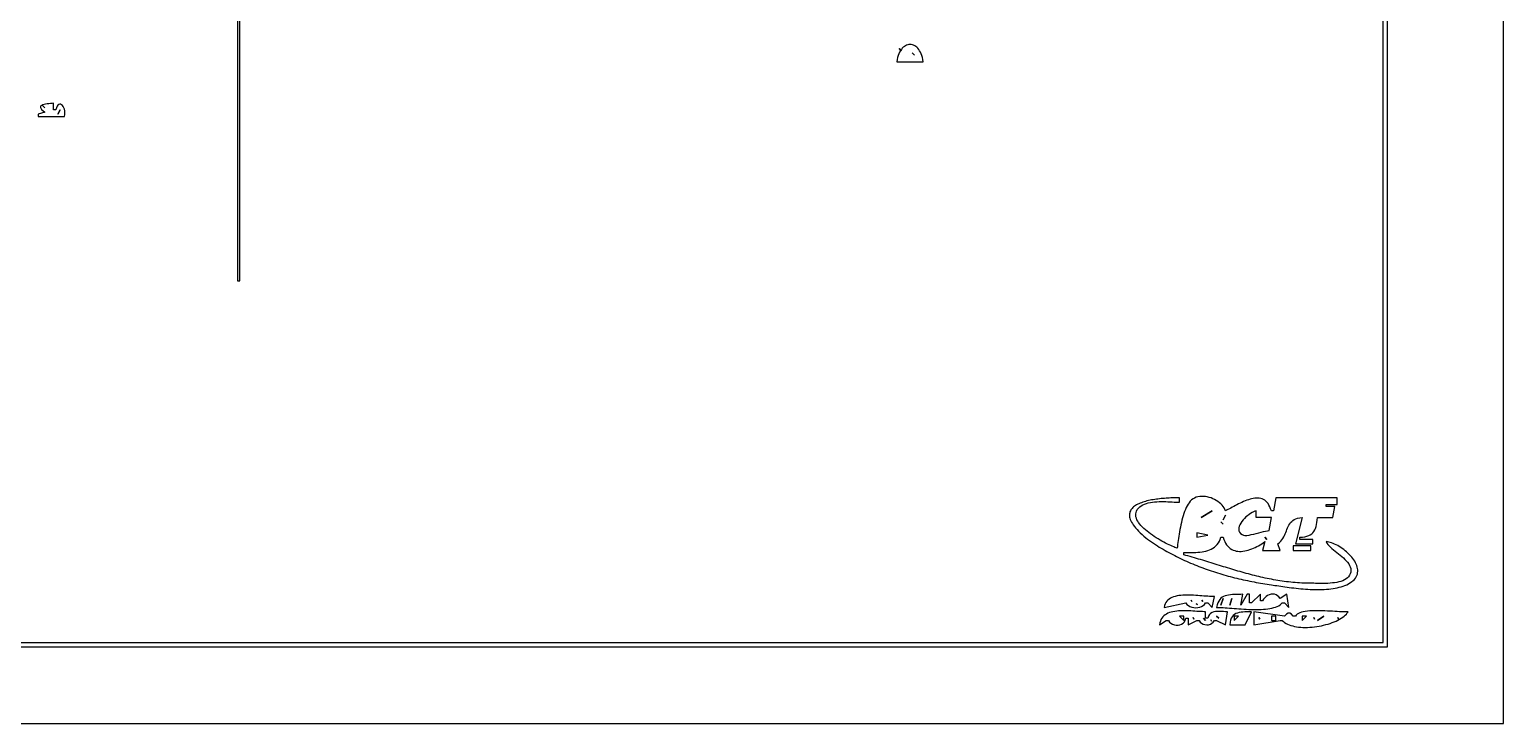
# Model space of a CAD drawing. Extents: x 0 to 1224, y 0 to 792.
# Drawn here: x 551 to 1224, y 0 to 317 of the extents above; entities that cross this region are included whole.
import ezdxf

# ---------------------------------------------------------------- set-up
doc = ezdxf.new("R2010")
doc.units = 0
doc.layers.add('C133', color=133, linetype='CONTINUOUS')
doc.layers.add('C7', color=7, linetype='CONTINUOUS')

msp = doc.modelspace()

# ---------------------------------------------------------------- linework, layer by layer
at = {"layer": 'C133'}
for points in [[(1056.7924, 97.581), (1057.2972, 98.2416), (1057.885, 98.8217), (1058.5484, 99.3262), (1059.2803, 99.7599), (1060.0735, 100.1277), (1060.921, 100.4345), (1061.8154, 100.685), (1062.7497, 100.8842), (1063.7166, 101.0369), (1064.7091, 101.148), (1065.7199, 101.2222), (1066.7419, 101.2646), (1067.7678, 101.2798), (1068.7907, 101.2729), (1069.8032, 101.2486), (1070.7982, 101.2117), (1071.7686, 101.1673), (1072.7072, 101.12), (1073.6068, 101.0747), (1074.4602, 101.0364), (1075.2603, 101.0099), (1076, 101), (1076, 103), (1075.3907, 102.998), (1074.7605, 102.9918), (1074.1112, 102.981), (1073.4446, 102.9652), (1072.7625, 102.9439), (1072.0667, 102.9169), (1071.3591, 102.8837), (1070.6415, 102.8438), (1069.9156, 102.797), (1069.1833, 102.7427), (1068.4464, 102.6806), (1067.7067, 102.6104), (1066.9661, 102.5315), (1066.2263, 102.4437), (1065.4891, 102.3465), (1064.7565, 102.2394), (1064.0301, 102.1222), (1063.3118, 101.9944), (1062.6035, 101.8557), (1061.9068, 101.7055), (1061.2238, 101.5435), (1060.5561, 101.3694), (1059.9055, 101.1827), (1059.274, 100.983), (1058.6632, 100.77), (1058.0751, 100.5431), (1057.5114, 100.3021), (1056.974, 100.0466), (1056.4646, 99.776), (1055.9851, 99.4901), (1055.5373, 99.1885), (1055.123, 98.8707), (1054.7441, 98.5363), (1054.4022, 98.1849), (1054.0993, 97.8162), (1053.8372, 97.4298), (1053.6176, 97.0252), (1053.4425, 96.602), (1053.3135, 96.1599), (1053.2326, 95.6985), (1053.2015, 95.2173), (1053.2221, 94.7159), (1053.2961, 94.1941), (1053.4255, 93.6512), (1053.6119, 93.0871), (1053.8572, 92.5012), (1054.1632, 91.8932), (1054.5318, 91.2626), (1054.9647, 90.6091), (1055.4638, 89.9323), (1056.0309, 89.2318), (1056.6678, 88.5071), (1057.3763, 87.7579), (1058.1582, 86.9838), (1059.0154, 86.1844)], [(1080.9844, 101.3966), (1080.4796, 100.7695), (1080.0052, 100.0745), (1079.56, 99.3173), (1079.1429, 98.5035), (1078.7526, 97.6392), (1078.388, 96.7299), (1078.048, 95.7815), (1077.7313, 94.7997), (1077.4369, 93.7904), (1077.1636, 92.7593), (1076.9102, 91.7122), (1076.6755, 90.6548), (1076.4584, 89.593), (1076.2578, 88.5324), (1076.0724, 87.479), (1075.9012, 86.4384), (1075.7428, 85.4165), (1075.5963, 84.419), (1075.4604, 83.4517), (1075.334, 82.5204), (1075.2159, 81.6308), (1075.1049, 80.7887), (1075, 80), (1074.5313, 80.1582), (1073.9961, 80.3575), (1073.4005, 80.5961), (1072.7501, 80.8723), (1072.0512, 81.1843), (1071.3094, 81.5306), (1070.5308, 81.9093), (1069.7214, 82.3189), (1068.8869, 82.7575), (1068.0335, 83.2235), (1067.1669, 83.7151), (1066.2932, 84.2308), (1065.4182, 84.7687), (1064.5479, 85.3272), (1063.6883, 85.9045), (1062.8452, 86.499), (1062.0246, 87.109), (1061.2324, 87.7327), (1060.4745, 88.3684), (1059.7569, 89.0146), (1059.0856, 89.6693), (1058.4664, 90.331), (1057.9052, 90.998), (1057.4081, 91.6684), (1056.9808, 92.3408), (1056.6295, 93.0132), (1056.3599, 93.6841), (1056.1781, 94.3517), (1056.0899, 95.0143), (1056.1014, 95.6702), (1056.2183, 96.3178), (1056.4467, 96.9553), (1056.7925, 97.581)], [(1143, 83), (1143.3647, 82.3542), (1143.8231, 81.7194), (1144.363, 81.0934), (1144.9724, 80.4745), (1145.6392, 79.8605), (1146.3513, 79.2495), (1147.0966, 78.6396), (1147.863, 78.0288), (1148.6384, 77.415), (1149.4107, 76.7964), (1150.1679, 76.171), (1150.8978, 75.5368), (1151.5883, 74.8918), (1152.2274, 74.2341), (1152.8029, 73.5617), (1153.3028, 72.8726), (1153.715, 72.1648), (1154.0273, 71.4364), (1154.2278, 70.6855), (1154.3042, 69.91), (1154.2446, 69.108), (1154.0457, 68.3229), (1153.7229, 67.6195), (1153.2862, 66.9932), (1152.7454, 66.4399), (1152.1107, 65.9551), (1151.392, 65.5345), (1150.5993, 65.1738), (1149.7426, 64.8686), (1148.8318, 64.6146), (1147.877, 64.4074), (1146.8881, 64.2427), (1145.8752, 64.1161), (1144.8481, 64.0234), (1143.817, 63.9601), (1142.7918, 63.922), (1141.7824, 63.9046), (1140.7988, 63.9036), (1139.8512, 63.9148), (1138.9493, 63.9337), (1138.1033, 63.956), (1137.323, 63.9774), (1136.6186, 63.9935), (1136, 64), (1134.9688, 64.0067), (1133.9423, 64.0259), (1132.9202, 64.0573), (1131.9023, 64.1007), (1130.8887, 64.1557), (1129.8791, 64.2221), (1128.8735, 64.2996), (1127.8717, 64.3879), (1126.8736, 64.4867), (1125.8791, 64.5959), (1124.888, 64.715), (1123.9002, 64.8438), (1122.9157, 64.982), (1121.9342, 65.1294), (1120.9557, 65.2857), (1119.98, 65.4506), (1119.0071, 65.6238), (1118.0367, 65.805), (1117.0689, 65.994), (1116.1033, 66.1905), (1115.14, 66.3942), (1114.1788, 66.6048), (1113.2196, 66.8221), (1112.2622, 67.0458), (1111.3065, 67.2755), (1110.3525, 67.5111), (1109.4, 67.7522), (1108.4488, 67.9986), (1107.4989, 68.25), (1106.5501, 68.506), (1105.6023, 68.7665), (1104.6554, 69.0312), (1103.7092, 69.2997), (1102.7637, 69.5719), (1101.8186, 69.8473), (1100.874, 70.1258), (1099.9296, 70.4071), (1098.9854, 70.6908), (1098.0412, 70.9768), (1097.0969, 71.2647), (1096.1523, 71.5542), (1095.2074, 71.8451), (1094.262, 72.1371), (1093.3161, 72.43), (1092.3694, 72.7233), (1091.4219, 73.017), (1090.4734, 73.3106), (1089.5239, 73.6039), (1088.5731, 73.8967), (1087.621, 74.1886), (1086.6674, 74.4794), (1085.7123, 74.7687), (1084.7555, 75.0564), (1083.7969, 75.3422), (1082.8363, 75.6257), (1081.8736, 75.9067), (1080.9088, 76.1849), (1079.9417, 76.46), (1078.9721, 76.7318), (1078, 77), (1078, 78), (1078.8869, 77.9986), (1079.795, 77.9965), (1080.7195, 77.9983), (1081.6554, 78.0087), (1082.598, 78.0324), (1083.5426, 78.074), (1084.4842, 78.1383), (1085.4182, 78.2299), (1086.3397, 78.3535), (1087.2439, 78.5138), (1088.1261, 78.7154), (1088.9813, 78.9631), (1089.8049, 79.2614), (1090.592, 79.6151), (1091.3378, 80.0289), (1092.0376, 80.5074), (1092.6865, 81.0554), (1093.2797, 81.6774), (1093.8125, 82.3782), (1094.28, 83.1624), (1094.6774, 84.0348), (1095, 85), (1096, 85), (1096.3224, 83.9814), (1096.6982, 83.0619), (1097.1243, 82.2382), (1097.5976, 81.5069), (1098.1149, 80.8647), (1098.6731, 80.3082), (1099.2691, 79.8342), (1099.8998, 79.4392), (1100.5621, 79.1199), (1101.2529, 78.873), (1101.9689, 78.6952), (1102.7073, 78.583), (1103.4647, 78.5333), (1104.2381, 78.5425), (1105.0244, 78.6075), (1105.8204, 78.7248), (1106.6231, 78.8911), (1107.4293, 79.1031), (1108.2359, 79.3574), (1109.0399, 79.6507), (1109.838, 79.9796), (1110.6271, 80.3409), (1111.4042, 80.7311), (1112.1662, 81.147), (1112.9098, 81.5851), (1113.6321, 82.0422), (1114.3298, 82.515), (1115, 83), (1114, 79), (1122, 79), (1121, 82), (1121.6787, 82.5651), (1122.27, 83.1663), (1122.7844, 83.7978), (1123.2326, 84.454), (1123.6251, 85.1291), (1123.9724, 85.8176), (1124.2851, 86.5136), (1124.5737, 87.2116), (1124.8489, 87.9058), (1125.1211, 88.5906), (1125.4009, 89.2602), (1125.6988, 89.9089), (1126.0255, 90.5312), (1126.3915, 91.1213), (1126.8073, 91.6734), (1127.2835, 92.182), (1127.8306, 92.6413), (1128.4593, 93.0457), (1129.18, 93.3894), (1130.0033, 93.6668), (1130.9397, 93.8722), (1132, 94), (1129, 82), (1137, 82), (1137, 84), (1131, 84), (1131, 85), (1132.1875, 85.0758), (1133.2539, 85.222), (1134.2055, 85.4397), (1135.0489, 85.7298), (1135.7903, 86.0934), (1136.4361, 86.5315), (1136.9927, 87.0452), (1137.4665, 87.6355), (1137.8638, 88.3035), (1138.1911, 89.0501), (1138.4547, 89.8765), (1138.661, 90.7836), (1138.8164, 91.7725), (1138.9273, 92.8443), (1139, 94), (1146, 94), (1147, 99), (1143, 99), (1143, 100), (1148, 100), (1148, 103), (1120, 103), (1119, 97), (1118, 97), (1117.6826, 97.999), (1117.322, 98.8912), (1116.9205, 99.6809), (1116.4802, 100.3722), (1116.0034, 100.9696), (1115.4924, 101.4773), (1114.9494, 101.8997), (1114.3767, 102.2409), (1113.7766, 102.5054), (1113.1512, 102.6975), (1112.5029, 102.8213), (1111.8339, 102.8813), (1111.1465, 102.8817), (1110.4429, 102.8268), (1109.7254, 102.721), (1108.9962, 102.5685), (1108.2576, 102.3736), (1107.5118, 102.1406), (1106.7611, 101.8738), (1106.0078, 101.5776), (1105.2541, 101.2561), (1104.5022, 100.9138), (1103.7545, 100.555), (1103.0132, 100.1838), (1102.2804, 99.8046), (1101.5586, 99.4218), (1100.8499, 99.0396), (1100.1566, 98.6623), (1099.4809, 98.2942), (1098.8252, 97.9396), (1098.1916, 97.6028), (1097.5824, 97.2882), (1097, 97), (1096.7468, 97.687), (1096.4045, 98.3557), (1095.9801, 99.0023), (1095.4807, 99.6229), (1094.913, 100.2137), (1094.2842, 100.7709), (1093.6011, 101.2907), (1092.8708, 101.7692), (1092.1002, 102.2026), (1091.2963, 102.5872), (1090.466, 102.919), (1089.6164, 103.1943), (1088.7544, 103.4092), (1087.8869, 103.5599), (1087.0209, 103.6425), (1086.1634, 103.6534), (1085.3214, 103.5885), (1084.5019, 103.4442), (1083.7117, 103.2166), (1082.9579, 102.9018), (1082.2475, 102.4961), (1081.5873, 101.9956), (1080.9845, 101.3966)], [(1059.0153, 86.1844), (1059.8298, 85.4695), (1060.6658, 84.7802), (1061.521, 84.1143), (1062.393, 83.4699), (1063.2793, 82.8448), (1064.1775, 82.2369), (1065.0852, 81.6443), (1066, 81.0648), (1066.8543, 80.5364), (1067.7138, 80.0167), (1068.5782, 79.5053), (1069.4475, 79.0024), (1070.3217, 78.5079), (1071.2005, 78.0217), (1072.0839, 77.5437), (1072.9719, 77.0739), (1073.8642, 76.6123), (1074.7609, 76.1588), (1075.6617, 75.7134), (1076.5667, 75.2759), (1077.4757, 74.8464), (1078.3886, 74.4248), (1079.3054, 74.011), (1080.2259, 73.605), (1081.15, 73.2068), (1082.0776, 72.8162), (1083.0087, 72.4332), (1083.9432, 72.0578), (1084.8808, 71.69), (1085.8217, 71.3296), (1086.7655, 70.9767), (1087.7124, 70.6311), (1088.6621, 70.2928), (1089.6145, 69.9618), (1090.5696, 69.638), (1091.5273, 69.3213), (1092.4874, 69.0118), (1093.4499, 68.7093), (1094.4147, 68.4138), (1095.3817, 68.1253), (1096.3507, 67.8436), (1097.3218, 67.5688), (1098.2947, 67.3008), (1099.2694, 67.0395), (1100.2458, 66.7849), (1101.2238, 66.5369), (1102.2033, 66.2955), (1103.1842, 66.0607), (1104.1664, 65.8323), (1105.1498, 65.6103), (1106.1343, 65.3947), (1107.1198, 65.1855), (1108.1063, 64.9825), (1109.0936, 64.7857), (1110.0816, 64.595), (1111.0702, 64.4105), (1112.0593, 64.232), (1113.0489, 64.0595), (1114.0389, 63.893), (1115.029, 63.7324), (1116.0193, 63.5776), (1117.0097, 63.4286), (1118, 63.2854), (1118.8029, 63.1701), (1119.6376, 63.0481), (1120.502, 62.9207), (1121.3942, 62.789), (1122.3123, 62.6543), (1123.2544, 62.5178), (1124.2186, 62.3808), (1125.2029, 62.2446), (1126.2054, 62.1102), (1127.2243, 61.979), (1128.2575, 61.8522), (1129.3033, 61.731), (1130.3596, 61.6167), (1131.4245, 61.5105), (1132.4962, 61.4136), (1133.5726, 61.3273), (1134.652, 61.2528), (1135.7323, 61.1913), (1136.8116, 61.1441), (1137.8881, 61.1124), (1138.9599, 61.0974), (1140.0249, 61.1004), (1141.0812, 61.1226), (1142.1271, 61.1652), (1143.1605, 61.2294), (1144.1795, 61.3166), (1145.1822, 61.4279), (1146.1667, 61.5646), (1147.131, 61.7279), (1148.0734, 61.919), (1148.9917, 62.1391), (1149.8842, 62.3896), (1150.7488, 62.6716), (1151.5838, 62.9863), (1152.3871, 63.3351), (1153.1568, 63.7191), (1153.8911, 64.1396), (1154.6568, 64.6533), (1155.3217, 65.1906), (1155.8894, 65.7494), (1156.3634, 66.3277), (1156.7474, 66.9233), (1157.0449, 67.5344), (1157.2596, 68.1588), (1157.395, 68.7945), (1157.4548, 69.4394), (1157.4424, 70.0917), (1157.3616, 70.7491), (1157.2159, 71.4097), (1157.0089, 72.0714), (1156.7443, 72.7322), (1156.4255, 73.3901), (1156.0562, 74.043), (1155.64, 74.6889), (1155.1805, 75.3257), (1154.6812, 75.9515), (1154.1459, 76.5641), (1153.5779, 77.1616), (1152.9811, 77.742), (1152.3589, 78.303), (1151.715, 78.8429), (1151.0529, 79.3594), (1150.3762, 79.8506), (1149.6886, 80.3145), (1148.9936, 80.7489), (1148.2948, 81.1519), (1147.5959, 81.5214), (1146.9003, 81.8555), (1146.2118, 82.1519), (1145.5338, 82.4088), (1144.8701, 82.6241), (1144.2241, 82.7958), (1143.5995, 82.9217), (1143, 83)], [(1128, 81), (1128, 79), (1136, 79), (1136, 81), (1128, 81)], [(1069, 53), (1079, 55), (1079.4806, 54.3296), (1080.1064, 53.7843), (1080.8485, 53.3632), (1081.678, 53.0652), (1082.5662, 52.8894), (1083.484, 52.8349), (1084.4028, 52.9007), (1085.2935, 53.0858), (1086.1275, 53.3892), (1086.8758, 53.81), (1087.5095, 54.3473), (1088, 55), (1089, 55), (1091, 53), (1092, 58), (1091.3184, 57.9821), (1090.5851, 57.9882), (1089.805, 58.0145), (1088.9829, 58.0574), (1088.1239, 58.1132), (1087.2328, 58.1782), (1086.3145, 58.2488), (1085.3739, 58.3214), (1084.4161, 58.3922), (1083.4458, 58.4577), (1082.468, 58.5141), (1081.4876, 58.5578), (1080.5095, 58.5852), (1079.5386, 58.5925), (1078.5799, 58.5761), (1077.6383, 58.5324), (1076.7187, 58.4577), (1075.8259, 58.3483), (1074.965, 58.2006), (1074.1408, 58.0109), (1073.3582, 57.7756), (1072.6222, 57.491), (1071.9377, 57.1534), (1071.3095, 56.7592), (1070.7427, 56.3047), (1070.242, 55.7863), (1069.8125, 55.2002), (1069.4591, 54.543), (1069.1866, 53.8107), (1069, 53)], [(1093, 53), (1093.6686, 52.991), (1094.4024, 52.9656), (1095.1967, 52.9257), (1096.0466, 52.8737), (1096.9473, 52.8114), (1097.8941, 52.7411), (1098.8821, 52.6649), (1099.9066, 52.5848), (1100.9629, 52.503), (1102.046, 52.4216), (1103.1513, 52.3427), (1104.2739, 52.2684), (1105.4091, 52.2008), (1106.5521, 52.1421), (1107.698, 52.0943), (1108.8422, 52.0595), (1109.9797, 52.0399), (1111.1059, 52.0376), (1112.216, 52.0546), (1113.3051, 52.0932), (1114.3685, 52.1553), (1115.4014, 52.2432), (1116.399, 52.3589), (1117.3566, 52.5045), (1118.2693, 52.6821), (1119.1323, 52.8939), (1119.9409, 53.1419), (1120.6903, 53.4284), (1121.3757, 53.7553), (1121.9922, 54.1248), (1122.5353, 54.5389), (1123, 55), (1124, 55), (1126, 53), (1125, 59), (1122, 57), (1121.4835, 57.7512), (1120.8673, 58.3204), (1120.1731, 58.7168), (1119.4227, 58.9494), (1118.6377, 59.0272), (1117.8398, 58.9593), (1117.0509, 58.7548), (1116.2926, 58.4228), (1115.5866, 57.9722), (1114.9547, 57.4121), (1114.4186, 56.7517), (1114, 56), (1113, 56), (1113, 59), (1109, 55), (1108, 55), (1108, 59), (1107, 59), (1104, 54), (1105, 59), (1104.0148, 58.9407), (1103.0405, 58.9032), (1102.0818, 58.8756), (1101.1435, 58.8465), (1100.2305, 58.804), (1099.3476, 58.7365), (1098.4996, 58.6322), (1097.6913, 58.4796), (1096.9276, 58.2669), (1096.2132, 57.9824), (1095.553, 57.6145), (1094.9519, 57.1514), (1094.4145, 56.5815), (1093.9458, 55.8931), (1093.5506, 55.0745), (1093.2337, 54.114), (1093, 53)], [(1067, 45), (1070, 47), (1071, 47), (1071.5229, 46.2891), (1072.1687, 45.7244), (1072.9085, 45.3055), (1073.7131, 45.0317), (1074.5535, 44.9024), (1075.4007, 44.9172), (1076.2256, 45.0755), (1076.9993, 45.3768), (1077.6926, 45.8204), (1078.2765, 46.4058), (1078.7219, 47.1325), (1079, 48), (1080, 48), (1080, 45), (1084, 47), (1085, 47), (1085.5184, 46.3047), (1086.1617, 45.7568), (1086.8982, 45.3589), (1087.6962, 45.1138), (1088.5239, 45.024), (1089.3498, 45.0923), (1090.142, 45.3214), (1090.8689, 45.7139), (1091.4988, 46.2725), (1092, 47), (1093, 47), (1097, 45), (1098, 51), (1097.0747, 51.0215), (1096.1308, 51.0706), (1095.1835, 51.1242), (1094.2479, 51.1593), (1093.3391, 51.1527), (1092.4723, 51.0813), (1091.6626, 50.9221), (1090.9251, 50.6519), (1090.2749, 50.2477), (1089.7273, 49.6864), (1089.2972, 48.9448), (1089, 48), (1088, 48), (1088, 51), (1087.2776, 51.0096), (1086.5116, 51.0361), (1085.7067, 51.0758), (1084.8679, 51.1253), (1084, 51.1808), (1083.1077, 51.2388), (1082.196, 51.2957), (1081.2696, 51.348), (1080.3335, 51.3919), (1079.3924, 51.424), (1078.4511, 51.4406), (1077.5146, 51.4382), (1076.5876, 51.4131), (1075.675, 51.3617), (1074.7816, 51.2806), (1073.9122, 51.166), (1073.0718, 51.0144), (1072.2651, 50.8221), (1071.4969, 50.5857), (1070.7721, 50.3015), (1070.0956, 49.9659), (1069.4721, 49.5753), (1068.9065, 49.1261), (1068.4037, 48.6148), (1067.9685, 48.0377), (1067.6056, 47.3913), (1067.32, 46.6719), (1067.1165, 45.876), (1067, 45)], [(1099, 45), (1106, 45), (1109, 51), (1107.9533, 50.9662), (1106.9412, 50.9374), (1105.9681, 50.9004), (1105.0387, 50.842), (1104.1576, 50.7488), (1103.3291, 50.6078), (1102.558, 50.4056), (1101.8488, 50.129), (1101.2061, 49.7649), (1100.6343, 49.3), (1100.1381, 48.7209), (1099.722, 48.0147), (1099.3905, 47.1679), (1099.1483, 46.1674), (1099, 45)], [(1110, 51), (1110, 45), (1122, 47), (1123, 47), (1123.4974, 46.515), (1124.0615, 46.0738), (1124.6879, 45.6756), (1125.3726, 45.3194), (1126.1112, 45.0044), (1126.8997, 44.7297), (1127.7339, 44.4946), (1128.6096, 44.298), (1129.5225, 44.1393), (1130.4686, 44.0174), (1131.4436, 43.9316), (1132.4434, 43.881), (1133.4638, 43.8648), (1134.5006, 43.882), (1135.5496, 43.9319), (1136.6066, 44.0136), (1137.6676, 44.1261), (1138.7282, 44.2688), (1139.7843, 44.4406), (1140.8317, 44.6408), (1141.8663, 44.8685), (1142.8838, 45.1228), (1143.8801, 45.4029), (1144.8511, 45.7079), (1145.7924, 46.0369), (1146.7, 46.3892), (1147.5697, 46.7639), (1148.3972, 47.16), (1149.1785, 47.5767), (1149.9093, 48.0133), (1150.5854, 48.4688), (1151.2027, 48.9423), (1151.757, 49.433), (1152.2441, 49.9401), (1152.6598, 50.4627), (1153, 51), (1152.3883, 50.9613), (1151.6791, 50.948), (1150.8814, 50.9567), (1150.0044, 50.9836), (1149.0571, 51.0252), (1148.0485, 51.0781), (1146.9878, 51.1386), (1145.884, 51.2031), (1144.7462, 51.2681), (1143.5835, 51.3301), (1142.405, 51.3854), (1141.2198, 51.4306), (1140.0368, 51.462), (1138.8652, 51.4762), (1137.7142, 51.4694), (1136.5926, 51.4383), (1135.5097, 51.3791), (1134.4746, 51.2884), (1133.4962, 51.1626), (1132.5836, 50.9981), (1131.746, 50.7915), (1130.9925, 50.539), (1130.332, 50.2371), (1129.7737, 49.8824), (1129.3267, 49.4712), (1129, 49), (1128, 49), (1127.136, 49.8701), (1126.368, 50.3052), (1125.632, 50.3052), (1124.864, 49.8701), (1124, 49), (1110, 51)]]:
    msp.add_lwpolyline(points, dxfattribs=at)
at = {"layer": 'C7'}
for points in [[(0, 792), (0, 0), (1224, 0), (1224, 792), (0, 792)], [(35, 757), (35, 35), (1171, 35), (1171, 757), (35, 757)], [(37, 755), (37, 37), (1169, 37), (1169, 755), (37, 755)], [(544, 332), (593, 331.9715), (646, 332), (645.9822, 293), (646, 202), (647, 202), (647, 333), (543, 333)], [(947, 302), (959, 302), (958.852, 303.0129), (958.6528, 303.9554), (958.406, 304.8275), (958.1154, 305.6292), (957.7844, 306.3606), (957.4167, 307.0217), (957.0159, 307.6128), (956.5857, 308.1337), (956.1297, 308.5847), (955.6514, 308.9656), (955.1546, 309.2767), (954.6428, 309.518), (954.1196, 309.6896), (953.5888, 309.7914), (953.0538, 309.8236), (952.5184, 309.7863), (951.9861, 309.6796), (951.4605, 309.5034), (950.9454, 309.2579), (950.4442, 308.9431), (949.9607, 308.5591), (949.4984, 308.1059), (949.061, 307.5837), (948.6521, 306.9925), (948.2754, 306.3323), (947.9343, 305.6033), (947.6326, 304.8055), (947.3739, 303.939), (947.1618, 303.0038), (947, 302)], [(948, 308), (949, 307), (948, 308)], [(954, 306), (955, 305), (954, 306)], [(558, 279), (555, 278), (555, 277), (567, 277), (567.1556, 277.8777), (567.191, 278.7296), (567.1201, 279.5391), (566.9565, 280.2899), (566.7142, 280.9658), (566.4069, 281.5502), (566.0486, 282.0269), (565.6529, 282.3795), (565.2338, 282.5917), (564.805, 282.6472), (564.3803, 282.5294), (563.9737, 282.2222), (563.5989, 281.7091), (563.2697, 280.9738), (563, 280), (562, 280), (562, 283), (561.3255, 282.9371), (560.6023, 282.8709), (559.855, 282.7954), (559.1084, 282.7047), (558.387, 282.5929), (557.7157, 282.4539), (557.1191, 282.2818), (556.622, 282.0707), (556.2489, 281.8146), (556.0247, 281.5076), (555.9739, 281.1436), (556.1214, 280.7169), (556.4917, 280.2213), (557.1097, 279.651), (558, 279)], [(557, 282), (558, 281), (557, 282)], [(565, 280), (564, 278), (565, 280)], [(1086, 94), (1091, 97), (1086, 94)], [(1097, 95), (1096, 93), (1097, 95)], [(1117, 88), (1118, 94), (1111, 94), (1111, 97), (1110.4681, 96.8626), (1109.868, 96.6236), (1109.2156, 96.2923), (1108.5268, 95.8782), (1107.8175, 95.3908), (1107.1036, 94.8396), (1106.401, 94.234), (1105.7256, 93.5834), (1105.0934, 92.8975), (1104.5202, 92.1855), (1104.022, 91.4571), (1103.6146, 90.7216), (1103.314, 89.9885), (1103.1361, 89.2673), (1103.0968, 88.5675), (1103.212, 87.8985), (1103.4975, 87.2698), (1103.9694, 86.6909), (1104.6436, 86.1712)], [(1095, 92), (1096, 91), (1095, 92)], [(1104.6435, 86.1712), (1105.226, 85.9378), (1105.9647, 85.8427), (1106.8338, 85.8651), (1107.8073, 85.9843), (1108.8594, 86.1796), (1109.9641, 86.4303), (1111.0957, 86.7158), (1112.2283, 87.0154), (1113.3359, 87.3083), (1114.3928, 87.5739), (1115.373, 87.7915), (1116.2507, 87.9404), (1117, 88)], [(1084, 87), (1084, 85), (1089, 86), (1084, 87)], [(1115, 85), (1116, 84), (1115, 85)], [(1081.3334, 56.3333), (1081.6666, 55.6667), (1081.3334, 56.3333)], [(1083.6666, 54.6667), (1084.3334, 54.3333), (1083.6666, 54.6667)], [(1086.3334, 56.3333), (1086.6666, 55.6667), (1086.3334, 56.3333)], [(1096, 57), (1095, 54), (1096, 57)], [(1100, 57), (1099, 54), (1100, 57)], [(1076, 49), (1078, 47), (1078, 49), (1076, 49)], [(1082.3334, 48.3333), (1082.6666, 47.6667), (1082.3334, 48.3333)], [(1087, 48), (1088, 47), (1087, 48)], [(1090.3334, 47.3333), (1090.6666, 46.6667), (1090.3334, 47.3333)], [(1093, 49), (1094, 48), (1093, 49)], [(1101, 49), (1101, 47), (1103, 49), (1101, 49)], [(1112.3334, 48.3333), (1112.6666, 47.6667), (1112.3334, 48.3333)], [(1118, 49), (1118, 47), (1120, 47), (1120, 49), (1118, 49)], [(1132, 49), (1132, 47), (1134, 49), (1132, 49)], [(1137.3334, 48.3333), (1137.6666, 47.6667), (1137.3334, 48.3333)], [(1139, 47), (1142, 49), (1139, 47)], [(1148.3334, 48.3333), (1148.6666, 47.6667), (1148.3334, 48.3333)]]:
    msp.add_lwpolyline(points, dxfattribs=at)

doc.saveas('drawing.dxf')
